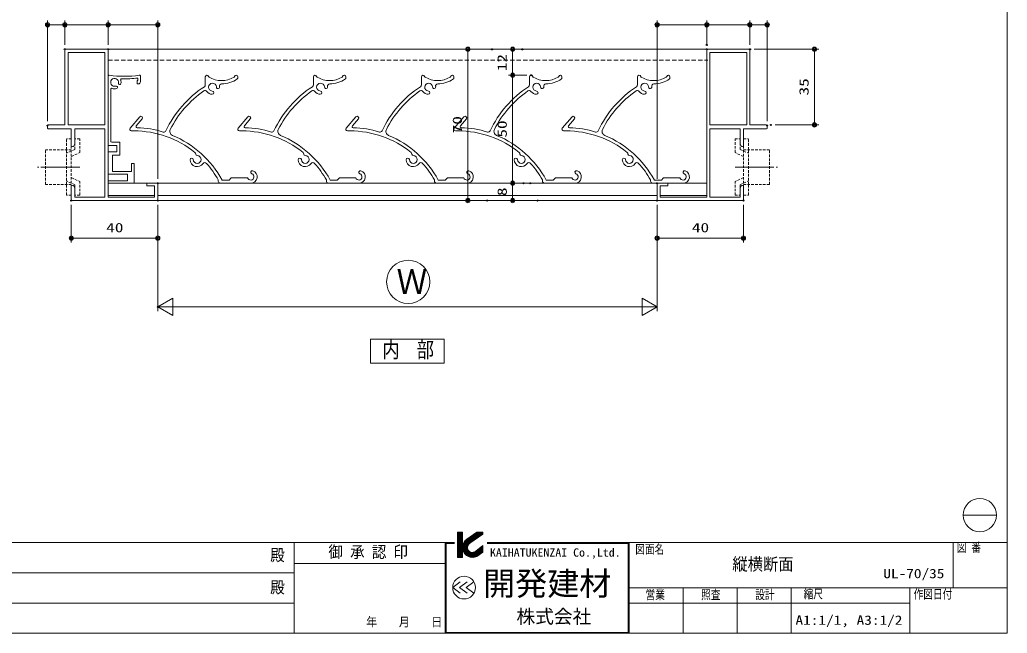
# Model space of a CAD drawing. Units: millimetres on the paper. Extents: x -395 to 395, y -281 to 281.
# Drawn here: x -61.6 to 395.3, y -281 to 2.9 of the extents above; entities that cross this region are included whole.
import ezdxf
from ezdxf.enums import TextEntityAlignment as Align

# ---------------------------------------------------------------- set-up
doc = ezdxf.new("R2010")
doc.units = ezdxf.units.MM
doc.header["$PDMODE"] = 32
doc.header["$PDSIZE"] = 0.5
for name, pattern in [('DASHED1', [1.8, 1.2, -0.6]), ('DASHED2', [3, 2, -1]), ('LONG_DOUBLE_CHAIN', [21.8, 18, -1, 0.6, -0.6, 0.6, -1])]:
    doc.linetypes.add(name, pattern=pattern)
for name, color, linetype, lineweight in [('0-0__0-6_TITLE_WAKU', 7, 'Continuous', 9), ('0-2_USERZ', 3, 'Continuous', 9), ('0-3_F-1', 7, 'Continuous', 9), ('0-4__0-0_', 7, 'Continuous', 9), ('0-5_USER1', 4, 'Continuous', 9), ('0-7_0', 7, 'Continuous', 9), ('0-9__0-7_', 7, 'Continuous', 9), ('0-B_SUNPOU', 3, 'Continuous', 9), ('0-E_KATAZAI', 7, 'Continuous', 9), ('1-0_YSS_ZEN', 6, 'Continuous', 9)]:
    doc.layers.add(name, color=color, linetype=linetype, lineweight=lineweight)
for name, color, linetype in [('0-1__0-3_TITLE', 7, 'Continuous'), ('0-8_DEFPOINTS', 1, 'Continuous'), ('0-C_YKK_H1901', 7, 'Continuous'), ('0-F_PROCESSING', 7, 'Continuous')]:
    doc.layers.add(name, color=color, linetype=linetype)
doc.styles.add('HG丸ｺﾞｼｯｸM-PRO', font='')
doc.styles.add('ＭＳ ゴシック', font='')
doc.styles.get('HG丸ｺﾞｼｯｸM-PRO').set_extended_font_data('HG丸ｺﾞｼｯｸM-PRO')
doc.styles.get('ＭＳ ゴシック').set_extended_font_data('MS Gothic')

# ---------------------------------------------------------------- blocks, each defined once
blk = doc.blocks.new('A$C4D8D1E02')
at = {"layer": '0-4__0-0_', "color": 6}
for p, q in [((3, 6.75), (0, 4.5)), ((0, 4.5), (3, 2.25)), ((5.7, 6.75), (2.7, 4.5)), ((2.7, 4.5), (5.7, 2.25))]:
    blk.add_line(p, q, dxfattribs=at)
blk.add_lwpolyline([(8.4, 6.75), (5.4, 4.5), (8.4, 2.25)], dxfattribs=at)
at = {"layer": '0-4__0-0_', "color": 2}
blk.add_circle((4.5, 4.5), 4.5, dxfattribs=at)
blk = doc.blocks.new('図枠')
at = {"layer": '0-0__0-6_TITLE_WAKU'}
for p, q in [((534.869, 42), (0, 42)), ((460.59, 42), (460.59, 0)), ((530.586, 42), (530.586, 0)), ((790.6, 42), (549.892, 42)), ((615.589, 42), (615.589, 0)), ((765.596, 42), (765.596, 21)), ((530.586, 32.28), (460.59, 32.28)), ((460.59, 28), (191.489, 28)), ((790.6, 21), (615.589, 21)), ((640.589, 21), (640.589, 0)), ((665.589, 21), (665.589, 0)), ((690.589, 21), (690.589, 0)), ((745.593, 21), (745.593, 0)), ((460.59, 14), (191.489, 14)), ((615.589, 14), (745.593, 14))]:
    blk.add_line(p, q, dxfattribs=at)
at = {"layer": '0-2_USERZ', "color": 5}
for p, q in [((536.219, 46.317), (536.637, 46.735)), ((536.219, 45.793), (537.161, 46.735)), ((536.219, 45.269), (537.685, 46.735)), ((536.219, 44.746), (538.208, 46.735)), ((536.219, 44.222), (538.553, 46.555)), ((536.219, 43.698), (538.553, 46.031)), ((536.219, 43.174), (538.553, 45.507)), ((536.219, 42.65), (538.553, 44.983)), ((536.219, 42.126), (538.553, 44.46)), ((536.219, 41.602), (538.553, 43.936)), ((536.219, 41.079), (538.553, 43.412)), ((536.219, 40.555), (538.553, 42.888)), ((536.219, 40.031), (538.553, 42.364)), ((536.219, 39.507), (538.553, 41.84)), ((536.219, 38.983), (538.553, 41.317)), ((536.219, 38.459), (538.553, 40.793)), ((536.219, 37.936), (538.553, 40.269)), ((536.219, 37.412), (538.553, 39.745)), ((536.219, 36.888), (538.553, 39.221)), ((536.219, 36.364), (538.553, 38.697)), ((536.219, 35.84), (538.553, 38.173)), ((536.219, 35.316), (538.553, 37.65)), ((536.495, 35.068), (538.553, 37.126)), ((537.019, 35.068), (538.553, 36.602)), ((537.543, 35.068), (538.553, 36.078)), ((538.066, 35.068), (538.553, 35.554))]:
    blk.add_line(p, q, dxfattribs=at)
at = {"layer": '0-2_USERZ', "color": 4}
for p, q in [((538.555, 39.747), (545.542, 46.735)), ((538.596, 39.264), (546.066, 46.735)), ((538.614, 40.33), (544.741, 46.457)), ((538.653, 38.797), (546.59, 46.735)), ((542.207, 41.828), (547.114, 46.735)), ((543.964, 43.061), (547.638, 46.735)), ((545.721, 44.294), (547.886, 46.459)), ((547.478, 45.528), (547.886, 45.935)), ((538.756, 40.996), (542.984, 45.223)), ((539.117, 41.881), (541.226, 43.99)), ((538.769, 38.39), (541.165, 40.785)), ((538.891, 37.988), (540.916, 40.013)), ((539.068, 37.641), (540.908, 39.481)), ((539.245, 37.294), (540.997, 39.046)), ((539.466, 36.991), (541.149, 38.674)), ((539.696, 36.697), (541.35, 38.352)), ((539.947, 36.425), (541.594, 38.072)), ((540.229, 36.182), (541.88, 37.834)), ((540.511, 35.941), (542.213, 37.642)), ((540.844, 35.75), (542.601, 37.507)), ((541.178, 35.56), (543.054, 37.436)), ((541.552, 35.41), (543.625, 37.484)), ((541.943, 35.278), (544.639, 37.974)), ((542.373, 35.184), (547.166, 39.976)), ((542.836, 35.122), (547.886, 40.173)), ((543.358, 35.121), (547.886, 39.649)), ((543.922, 35.161), (547.886, 39.125)), ((544.63, 35.345), (547.886, 38.601)), ((544.708, 38.025), (547.886, 40.548)), ((544.708, 38.025), (547.886, 40.548)), ((545.605, 35.796), (547.886, 38.078))]:
    blk.add_line(p, q, dxfattribs=at)
at = {"layer": '0-2_USERZ', "color": 5}
blk.add_lwpolyline([(536.219, 35.068), (538.553, 35.068), (538.553, 46.735), (536.219, 46.735)], close=True, dxfattribs=at)
blk.add_lwpolyline([(536.219, 35.068), (538.553, 35.068), (538.553, 46.735), (536.219, 46.735)], close=True, dxfattribs=at)
at = {"layer": '0-2_USERZ', "color": 4}
for points in [[(540.595, 43.547), (545.137, 46.735), (547.886, 46.735), (547.886, 45.814), (541.913, 41.621)], [(540.595, 43.547), (545.137, 46.735), (547.886, 46.735), (547.886, 45.814), (541.913, 41.621)], [(547.886, 40.548), (547.886, 37.569), (546.278, 36.299)], [(547.886, 40.548), (547.886, 37.569), (546.278, 36.299)]]:
    blk.add_lwpolyline(points, dxfattribs=at)
for radius, start in [(4.618, 123.89516), (4.618, 123.89516), (2.284, 123.40234), (2.284, 123.40234)]:
    blk.add_arc((543.17, 39.714), radius, start, 312.29951, dxfattribs=at)
at = {"layer": '0-3_F-1'}
for p, q in [((770.2, 54.7), (785.6, 54.7)), ((534.869, 42), (530.586, 42)), ((530.586, 42), (530.586, 0)), ((530.668, 41.918), (530.668, 0.082)), ((534.869, 41.918), (530.668, 41.918)), ((530.995, 41.592), (530.995, 0.408)), ((534.869, 41.592), (530.995, 41.592)), ((549.892, 42), (615.589, 42)), ((549.892, 41.918), (615.507, 41.918)), ((549.892, 41.755), (615.344, 41.755)), ((549.892, 41.673), (615.262, 41.673)), ((549.892, 41.592), (615.18, 41.592)), ((615.18, 41.592), (615.18, 0.408)), ((615.262, 41.673), (615.262, 0.327)), ((615.344, 41.755), (615.344, 0.245)), ((615.507, 41.918), (615.507, 0.082)), ((615.589, 42), (615.589, 0)), ((615.589, 0), (530.586, 0)), ((615.507, 0.082), (530.668, 0.082)), ((615.425, 0.163), (530.75, 0.163)), ((615.344, 0.245), (530.831, 0.245)), ((615.262, 0.327), (530.913, 0.327)), ((615.18, 0.408), (530.995, 0.408))]:
    blk.add_line(p, q, dxfattribs=at)
blk.add_lwpolyline([(790.6, 0), (0, 0), (0, 562), (790.6, 562)], close=True, dxfattribs=at)
for points in [[(534.869, 41.837), (530.75, 41.837), (530.75, 0.163)], [(534.869, 41.755), (530.831, 41.755), (530.831, 0.245)], [(534.869, 41.673), (530.913, 41.673), (530.913, 0.327)], [(549.892, 41.837), (615.425, 41.837), (615.425, 0.163)]]:
    blk.add_lwpolyline(points, dxfattribs=at)
blk.add_circle((777.9, 54.7), 7.7, dxfattribs=at)
at = {"layer": '0-2_USERZ', "xscale": 1.166667, "yscale": 1.166667}
blk.add_blockref('A$C4D8D1E02', (534, 15.869), dxfattribs=at)
at = {"layer": '0-0__0-6_TITLE_WAKU', "style": 'ＭＳ ゴシック'}
for s, height, width, p in [('御 承 認 印', 5.459, 0.9, (476.505, 33.282)), ('図面名', 4.091, 0.8, (618.485, 35.549)), ('図 番', 4.091, 0.8, (767.3, 36.428)), ('殿', 5.462, 0.9, (449.573, 31.787)), ('殿', 5.462, 0.9, (449.573, 16.872)), ('営業', 4.091, 0.8, (623.25, 14.539)), ('照査', 4.091, 0.8, (648.974, 14.539)), ('設計 ', 4.091, 0.8, (674.02, 14.539)), ('縮尺', 4.091, 0.8, (696.386, 14.875)), ('作図日付', 4.091, 0.8, (747.291, 14.786)), ('年\u3000\u3000月\u3000\u3000日', 4.091, 0.9, (494.019, 1.939))]:
    blk.add_text(s, height=height, dxfattribs=dict(at, width=width)).set_placement(p, align=Align.BOTTOM_LEFT)
at = {"layer": '0-3_F-1', "color": 4, "style": 'ＭＳ ゴシック', "width": 1.05}
blk.add_text('KAIHATUKENZAI Co.,Ltd.', height=3.849, dxfattribs=at).set_placement((551.24, 34.282), align=Align.BOTTOM_LEFT)
at = {"layer": '0-3_F-1', "style": 'HG丸ｺﾞｼｯｸM-PRO'}
for s, height, p in [('開発建材', 10.87, (548.075, 14.3)), ('株式会社', 6.344, (563.512, 2.665))]:
    blk.add_text(s, height=height, dxfattribs=at).set_placement(p, align=Align.BOTTOM_LEFT)
blk = doc.blocks.new('NAIBU_W')
at = {"layer": '0-5_USER1'}
blk.add_lwpolyline([(-17.028, -5.6), (17.028, -5.6), (17.028, 5.6), (-17.028, 5.6)], close=True, dxfattribs=at)
at = {"layer": '0-5_USER1', "style": 'ＭＳ ゴシック', "width": 0.8}
blk.add_text('内\u3000部', height=7.309, dxfattribs=at).set_placement((-11.628, -5.206), align=Align.BOTTOM_LEFT)
blk = doc.blocks.new('70_35-HA')
at = {"layer": '0-4__0-0_'}
for p, q in [((46.34, 59.25), (46.34, 55.544)), ((61.34, 59.25), (61.34, 58.717)), ((11.521, 35.488), (16.021, 40.738)), ((14.407, 36.551), (17.16, 39.762)), ((12.09, 34.25), (13.267, 34.25)), ((52.34, 11.573), (52.34, 11)), ((53.34, 10), (67.34, 10)), ((65.926, 12.5), (58.547, 12.5))]:
    blk.add_line(p, q, dxfattribs=at)
blk.add_lwpolyline([(54.099, 11.5), (57.34, 11.5), (58.194, 12.354)], dxfattribs=at)
for centre, radius, start, end in [((47.09, 59.25), 0.75, 13.9094, 180), ((48.303, 59.55), 0.5, 193.9094, 238.71127), ((59.377, 59.55), 0.5, 301.28873, 346.0906), ((60.59, 59.25), 0.75, 0, 166.0906), ((45.34, 55.544), 1, 303.26657, 0), ((49.64, 54.5), 1.8, 2.09082, 267.89536), ((53.84, 68.661), 11.161, 238.71127, 301.28873), ((53.891, 55), 1, 90.2115, 193.42984), ((53.84, 68.661), 12.661, 270.2115, 305.14335), ((60.84, 58.717), 0.5, 305.14335, 0), ((73.315, 12.901), 50, 123.26657, 154.74121), ((73.315, 12.901), 48.5, 124.79588, 152.97362), ((46.209, 51.908), 1, 37.07371, 124.79588), ((49.64, 54.5), 3.3, 217.07371, 267.89536), ((49.546, 51.952), 0.75, 267.89536, 87.89536), ((52.188, 54.594), 0.75, 182.07148, 13.42984), ((16.59, 40.25), 0.75, 319.39871, 139.39871), ((12.09, 35), 0.75, 139.39871, 270), ((13.267, -10.75), 45, 51.08128, 90), ((14.787, 36.225), 0.5, 139.39871, 268.14745), ((13.267, -10.75), 46.5, 72.95404, 88.14745), ((27.192, 34.663), 1, 252.95404, 334.74121), ((31.893, 34.031), 2, 152.97362, 247.41592), ((13.267, -10.75), 46.5, 28.58713, 67.41592), ((40.909, 23.484), 1, 2.11591, 51.08128), ((42.658, 23.548), 0.75, 182.11591, 267.92852), ((40.016, 20.906), 0.75, 2.10464, 182.10464), ((42.564, 21), 3.3, 182.10464, 325.21446), ((42.564, 21), 1.8, 182.10464, 87.88154), ((46.096, 18.547), 1, 41.74656, 145.21446), ((13.267, -10.75), 45, 29.74044, 41.74656), ((67.34, 13), 1.5, 199.47122, 70.52878), ((68.09, 15.121), 0.75, 70.52878, 250.52878), ((67.34, 13), 3, 270, 70.52878), ((53.34, 11), 1, 180, 270), ((58.547, 12), 0.5, 90, 135)]:
    blk.add_arc(centre, radius, start, end, dxfattribs=at)
blk = doc.blocks.new('DOT1')
at = {"layer": '0-7_0'}
blk.add_line((0, 0), (-1, 0), dxfattribs=at)
for radius in [0.5, 0.325]:
    blk.add_circle((0, 0), radius, dxfattribs=at)
blk = doc.blocks.new('HANE-L')
at = {"layer": '0-E_KATAZAI'}
for p, q in [((0, 49.5), (0, 17.5)), ((14, 46), (13.5, 46)), ((15, 47), (15, 49.5)), ((1.2, 43.454), (1.2, 42.014)), ((1.2, 19.5), (1.2, 42.583)), ((1.7, 19), (5.5, 19)), ((5.5, 13), (5.5, 19)), ((0, 17.5), (4, 17.5)), ((0, 14.5), (4, 14.5)), ((0, 4.201), (0, 14.5)), ((4, 14.5), (4, 17.5)), ((2, 5.401), (2, 13)), ((2, 13), (5.5, 13)), ((4.5, 13), (4.488, 13)), ((10.8, 5.401), (10.8, 9.201)), ((10.8, 5.401), (2, 5.401)), ((9, 4.201), (0, 4.201)), ((9, 1.201), (0, 1.201)), ((0, 0), (0, 1.201)), ((0, 0), (5.711, 0)), ((6.289, 0), (11.5, 0)), ((9, 1.201), (9, 4.201))]:
    blk.add_line(p, q, dxfattribs=at)
for points in [[(13.5, 46), (13.5, 47.5), (13.8, 47.5), (13.8, 48.702)], [(12, 0), (12, 9.201), (10.8, 9.201)]]:
    blk.add_lwpolyline(points, dxfattribs=at)
for centre, radius, start, end in [((0.5, 49.5), 0.5, 82.03235, 180), ((7.5, 99.512), 50, 262.03235, 278.00802), ((3, 46.707), 1.8, 349.11757, 287.58758), ((5.357, 46.254), 0.6, 169.11757, 349.11757), ((6.315, 47.829), 0.5, 88.68687, 198.70083), ((3, 46.704), 3, 349.11757, 18.70084), ((3, 46.704), 3, 349.11757, 18.70084), ((7.5, 99.512), 51.2, 268.68686, 277.06797), ((14, 47), 1, 270, 0), ((14.5, 49.5), 0.5, 0, 97.96764), ((1.7, 43.457), 0.5, 68.19625, 180), ((1.7, 43.454), 0.5, 68.19625, 180), ((1.7, 43.454), 0.5, 68.19625, 180), ((3, 46.707), 3, 248.19625, 287.58758), ((3.725, 44.416), 0.6, 287.58758, 107.58758), ((1.7, 19.5), 0.5, 180, 270)]:
    blk.add_arc(centre, radius, start, end, dxfattribs=at)
blk = doc.blocks.new('K-12688')
at = {"layer": '0-7_0', "color": 4, "linetype": 'DASHED1'}
for p, q in [((-6.721, 3.9), (-13, 3.9)), ((-13, 3.9), (-13, 1.6)), ((-8.187, 1.6), (-13, 1.6)), ((13, 0), (-13, 0)), ((-13, 0), (-13, -2.3)), ((-8.187, 1.6), (-7.44, 0)), ((-8, 0), (-8, -12)), ((-7.44, 0), (-6.368, -2.3)), ((-4.903, 0), (-6.721, 3.9)), ((4.903, 0), (6.721, 3.9)), ((7.44, 0), (6.368, -2.3)), ((13.003, 3.9), (6.721, 3.9)), ((8.186, 1.6), (7.44, 0)), ((8, 0), (8, -12)), ((13.003, 1.6), (8.186, 1.6)), ((13, 0), (13, -2.3)), ((13.003, 3.9), (13.003, 1.6)), ((-8, -2.3), (-13, -2.3)), ((8, -2.3), (-8, -2.3)), ((13, -2.3), (8, -2.3)), ((8, -12), (-8, -12))]:
    blk.add_line(p, q, dxfattribs=at)
at = {"layer": '0-7_0', "color": 4, "linetype": 'LONG_DOUBLE_CHAIN'}
blk.add_line((0, 3.9), (0, -15.96), dxfattribs=at)
blk = doc.blocks.new('TWAKU_W')
at = {"layer": '0-2_USERZ', "color": 7}
blk.add_line((42.004, 33.2), (42.004, 26.2), dxfattribs=at)
at = {"layer": '0-7_0'}
for p, q in [((25, 1.8), (25, 70)), ((25, 70), (45.004, 70)), ((45.004, 70), (45.004, 35)), ((26.5, 35), (26.5, 68.5)), ((26.5, 68.5), (43.504, 68.5)), ((43.504, 68.5), (43.504, 35)), ((43.504, 35), (26.5, 35)), ((40.404, 33.2), (26.5, 33.2)), ((26.5, 33.2), (26.5, 1.8)), ((52.704, 33.2), (42.004, 33.2)), ((42.004, 33.2), (42.004, 25.5)), ((45.004, 35), (52.704, 35)), ((53.004, 34.7), (53.004, 33.5)), ((7, 8), (2, 8)), ((3.5, 6.8), (3.5, 1.8)), ((7, 6.8), (3.5, 6.8)), ((7, 6.8), (7, 8)), ((42.004, 6.5), (42.004, 0)), ((3.8, 1.5), (24.7, 1.5)), ((26.8, 1.5), (40.404, 1.5))]:
    blk.add_line(p, q, dxfattribs=at)
for points in [[(41.504, 25), (41.034, 25), (40.404, 26.091), (40.404, 33.2)], [(42.004, 0), (2, 0), (2, 8)], [(40.404, 1.5), (40.404, 5.909), (41.034, 7), (41.504, 7)]]:
    blk.add_lwpolyline(points, dxfattribs=at)
for centre, radius, start, end in [((52.704, 34.7), 0.3, 360, 90), ((52.704, 33.5), 0.3, 270, 0), ((41.504, 25.5), 0.5, 270, 0), ((41.504, 6.5), 0.5, 0, 90), ((3.8, 1.8), 0.3, 180, 270), ((24.7, 1.8), 0.3, 270, 0), ((26.8, 1.8), 0.3, 180, 270)]:
    blk.add_arc(centre, radius, start, end, dxfattribs=at)
blk = doc.blocks.new('ALW1')
at = {"layer": '0-7_0'}
blk.add_line((0, 0), (-1, 0), dxfattribs=at)
blk.add_lwpolyline([(-0.34641, -0.2), (0, 0), (-0.34641, 0.2)], close=True, dxfattribs=at)

msp = doc.modelspace()

# ---------------------------------------------------------------- linework, layer by layer
at = {"layer": '0-2_USERZ'}
for p, q in [((-48.758, -44.06), (-48.758, 2.594)), ((-42.758, 0.594), (-46.758, 0.594)), ((-40.758, -8.76), (-40.758, 2.594)), ((-40.758, -8.76), (-40.758, 2.594)), ((-22.754, 0.594), (-38.758, 0.594)), ((-20.754, -8.76), (-20.754, 2.594)), ((-20.754, -8.76), (-20.754, 2.594)), ((-18.754, 0.594), (0.246, 0.594)), ((2.246, -70.76), (2.246, 2.594)), ((233.244, -70.76), (233.244, 2.594)), ((254.247, 0.594), (235.244, 0.594)), ((256.247, -8.76), (256.247, 2.594)), ((256.247, -6.76), (256.247, 2.594)), ((258.247, 0.594), (274.251, 0.594)), ((276.251, -8.76), (276.251, 2.594)), ((276.251, -8.76), (276.251, 2.594)), ((278.251, 0.594), (282.251, 0.594)), ((284.251, -44.06), (284.251, 2.594)), ((154.904, -10.76), (143.716, -10.76)), ((145.716, -12.76), (145.716, -78.76)), ((278.251, -10.76), (308.106, -10.76)), ((306.106, -12.76), (306.106, -43.76)), ((287.951, -45.76), (308.106, -45.76)), ((152.668, -80.76), (143.716, -80.76))]:
    msp.add_line(p, q, dxfattribs=at)
at = {"layer": '0-4__0-0_', "color": 2}
for p, q in [((-20.754, -10.76), (256.701, -10.76)), ((-20.754, -72.759), (256.247, -72.759)), ((0.746, -78.46), (-20.754, -78.46)), ((2.246, -78.46), (233.247, -78.46)), ((2.246, -80.76), (233.247, -80.76)), ((234.747, -78.46), (256.247, -78.46))]:
    msp.add_line(p, q, dxfattribs=at)
at = {"layer": '0-4__0-0_', "color": 2, "linetype": 'DASHED2'}
msp.add_line((-20.754, -15.76), (256.701, -15.76), dxfattribs=at)
at = {"layer": '0-8_DEFPOINTS'}
for p in [(-48.758, 0.594), (-40.758, 0.594), (2.246, 0.594), (233.244, 0.594), (276.251, 0.594), (284.251, 0.594), (256.247, -8.76), (-40.758, -10.76), (-20.754, -10.76), (156.904, -10.76), (170.906, -10.76), (256.247, -10.76), (276.251, -10.76), (166.45, -22.76), (174.996, -22.76), (285.951, -45.76), (306.106, -45.76), (-48.758, -46.06), (284.251, -46.06), (2.246, -72.76), (166.45, -72.76), (171.48, -72.76), (174.607, -72.759), (233.244, -72.76), (-37.758, -80.76), (2.246, -80.76), (2.246, -80.76), (145.716, -80.76), (154.668, -80.76), (166.45, -80.76), (177.971, -80.76), (233.247, -80.76), (233.247, -80.76), (273.251, -80.76), (-37.758, -98.158), (273.251, -98.158), (2.246, -129.916)]:
    msp.add_point(p, dxfattribs=at)
at = {"layer": '0-9__0-7_'}
msp.add_circle((118.134, -118.394), 10, dxfattribs=at)
at = {"layer": '0-B_SUNPOU'}
for p, q in [((168.906, -10.76), (164.45, -10.76)), ((166.45, -12.76), (166.45, -20.76)), ((172.996, -22.76), (164.45, -22.76)), ((172.996, -22.76), (164.45, -22.76)), ((166.45, -24.76), (166.45, -70.76)), ((172.607, -72.759), (164.45, -72.759)), ((169.48, -72.76), (164.45, -72.76)), ((166.45, -74.759), (166.45, -78.76)), ((175.971, -80.76), (164.45, -80.76)), ((-37.758, -82.76), (-37.758, -100.158)), ((2.246, -82.76), (2.246, -100.158)), ((233.247, -82.76), (233.247, -100.158)), ((273.251, -82.76), (273.251, -100.158)), ((0.246, -98.158), (-35.758, -98.158)), ((235.247, -98.158), (271.251, -98.158))]:
    msp.add_line(p, q, dxfattribs=at)
at = {"layer": '1-0_YSS_ZEN'}
for p, q in [((2.246, -82.76), (2.246, -131.916)), ((233.247, -82.76), (233.247, -131.916)), ((213.247, -129.916), (22.246, -129.916))]:
    msp.add_line(p, q, dxfattribs=at)

# ---------------------------------------------------------------- block references
at = {"layer": '0-2_USERZ'}
for name, p in [('図枠', (-395.3, -281)), ('TWAKU_W', (231.247, -80.76))]:
    msp.add_blockref(name, p, dxfattribs=at)
at = {"layer": '0-2_USERZ', "xscale": 2, "yscale": 2}
for p, rotation in [((-48.758, 0.594), 180), ((-40.758, 0.594), 180), ((-20.754, 0.594), 180), ((233.244, 0.594), 180), ((256.247, 0.594), 180), ((276.251, 0.594), 180), ((145.716, -10.76), 90), ((306.106, -10.76), 90), ((306.106, -45.76), 270), ((145.716, -80.76), 270)]:
    msp.add_blockref('DOT1', p, dxfattribs=dict(at, rotation=rotation))
for p in [(-40.758, 0.594), (-20.754, 0.594), (2.246, 0.594), (256.247, 0.594), (276.251, 0.594), (284.251, 0.594)]:
    msp.add_blockref('DOT1', p, dxfattribs=at)
at = {"layer": '0-2_USERZ', "xscale": -1}
msp.add_blockref('TWAKU_W', (4.246, -80.76), dxfattribs=at)
at = {"layer": '0-5_USER1'}
msp.add_blockref('NAIBU_W', (117.746, -150.456), dxfattribs=at)
at = {"layer": '0-7_0'}
for p in [(-22.094, -82.76), (27.906, -82.76), (77.906, -82.76), (127.906, -82.76), (177.906, -82.76)]:
    msp.add_blockref('70_35-HA', p, dxfattribs=at)
at = {"layer": '0-B_SUNPOU', "xscale": 2, "yscale": 2}
for p, rotation in [((166.45, -10.76), 90), ((166.45, -22.76), 270), ((166.45, -22.76), 90), ((166.45, -72.76), 270), ((166.45, -72.759), 90), ((166.45, -80.76), 270), ((-37.758, -98.158), 180), ((233.247, -98.158), 180)]:
    msp.add_blockref('DOT1', p, dxfattribs=dict(at, rotation=rotation))
for p in [(2.246, -98.158), (273.251, -98.158)]:
    msp.add_blockref('DOT1', p, dxfattribs=at)
at = {"layer": '0-C_YKK_H1901', "rotation": 270}
msp.add_blockref('K-12688', (-37.758, -65.26), dxfattribs=at)
at = {"layer": '0-C_YKK_H1901', "xscale": -1, "rotation": 90}
msp.add_blockref('K-12688', (273.251, -65.26), dxfattribs=at)
at = {"layer": '0-F_PROCESSING'}
msp.add_blockref('HANE-L', (-20.754, -72.759), dxfattribs=at)
at = {"layer": '1-0_YSS_ZEN', "xscale": 20, "yscale": 20, "rotation": 180}
msp.add_blockref('ALW1', (2.246, -129.916), dxfattribs=at)
at = {"layer": '1-0_YSS_ZEN', "xscale": 20, "yscale": 20}
msp.add_blockref('ALW1', (233.247, -129.916), dxfattribs=at)

# ---------------------------------------------------------------- texts
at = {"layer": '0-1__0-3_TITLE', "style": 'ＭＳ ゴシック'}
for s, height, width, p in [('縦横断面', 5.773, 0.9, (268.09, -253.63)), ('UL-70/35', 4.33, 1.2, (337.952, -256.826)), ('A1:1/1, A3:1/2', 4.33, 1.2, (297.312, -278.396))]:
    msp.add_text(s, height=height, dxfattribs=dict(at, width=width)).set_placement(p, align=Align.BOTTOM_LEFT)
at = {"layer": '0-2_USERZ', "style": 'ＭＳ ゴシック', "width": 1.35}
for s, p in [('35', (304.689, -32.118)), ('70', (144.299, -49.618))]:
    msp.add_text(s, height=4.333, rotation=90, dxfattribs=at).set_placement(p, align=Align.BOTTOM_LEFT)
at = {"layer": '0-9__0-7_', "style": 'ＭＳ ゴシック', "width": 0.9}
msp.add_text('Ｗ', height=11.55, dxfattribs=at).set_placement((112.726, -127.461), align=Align.BOTTOM_LEFT)
at = {"layer": '0-B_SUNPOU', "style": 'ＭＳ ゴシック', "width": 1.35}
for s, p in [('12', (165.032, -20.907)), ('50', (165.032, -51.618)), ('8', (165.032, -78.689))]:
    msp.add_text(s, height=4.333, rotation=90, dxfattribs=at).set_placement(p, align=Align.BOTTOM_LEFT)
for p in [(-21.614, -96.741), (249.392, -96.741)]:
    msp.add_text('40', height=4.333, dxfattribs=at).set_placement(p, align=Align.BOTTOM_LEFT)

doc.saveas('drawing.dxf')
